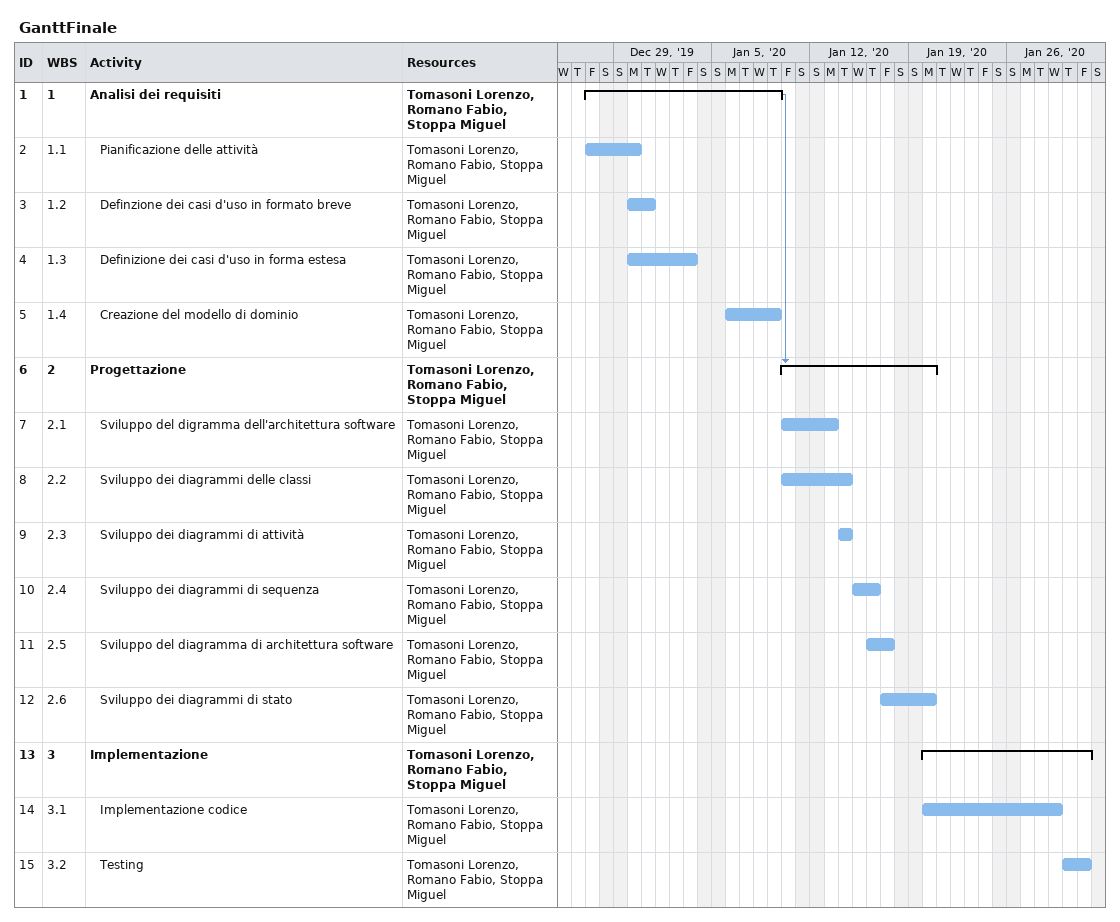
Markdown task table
GanttFinale

| ID | WBS | Task | Start | Finish | Predecessors | Resources |
|---|---|---|---|---|---|---|
| 1 | 1 | **Analisi dei requisiti** | 2019-12-27 | 2020-01-09 |  | Tomasoni Lorenzo, Romano Fabio, Stoppa Miguel |
| 2 | 1.1 | Pianificazione delle attività | 2019-12-27 | 2019-12-30 |  | Tomasoni Lorenzo, Romano Fabio, Stoppa Miguel |
| 3 | 1.2 | Definzione dei casi d'uso in formato breve | 2019-12-30 | 2019-12-31 |  | Tomasoni Lorenzo, Romano Fabio, Stoppa Miguel |
| 4 | 1.3 | Definizione dei casi d'uso in forma estesa | 2019-12-30 | 2020-01-03 |  | Tomasoni Lorenzo, Romano Fabio, Stoppa Miguel |
| 5 | 1.4 | Creazione del modello di dominio | 2020-01-06 | 2020-01-09 |  | Tomasoni Lorenzo, Romano Fabio, Stoppa Miguel |
| 6 | 2 | **Progettazione** | 2020-01-10 | 2020-01-20 | 1 | Tomasoni Lorenzo, Romano Fabio, Stoppa Miguel |
| 7 | 2.1 | Sviluppo del digramma dell'architettura software | 2020-01-10 | 2020-01-13 |  | Tomasoni Lorenzo, Romano Fabio, Stoppa Miguel |
| 8 | 2.2 | Sviluppo dei diagrammi delle classi | 2020-01-10 | 2020-01-14 |  | Tomasoni Lorenzo, Romano Fabio, Stoppa Miguel |
| 9 | 2.3 | Sviluppo dei diagrammi di attività | 2020-01-14 | 2020-01-14 |  | Tomasoni Lorenzo, Romano Fabio, Stoppa Miguel |
| 10 | 2.4 | Sviluppo dei diagrammi di sequenza | 2020-01-15 | 2020-01-16 |  | Tomasoni Lorenzo, Romano Fabio, Stoppa Miguel |
| 11 | 2.5 | Sviluppo del diagramma di architettura software | 2020-01-16 | 2020-01-17 |  | Tomasoni Lorenzo, Romano Fabio, Stoppa Miguel |
| 12 | 2.6 | Sviluppo dei diagrammi di stato | 2020-01-17 | 2020-01-20 |  | Tomasoni Lorenzo, Romano Fabio, Stoppa Miguel |
| 13 | 3 | **Implementazione** | 2020-01-20 | 2020-01-31 |  | Tomasoni Lorenzo, Romano Fabio, Stoppa Miguel |
| 14 | 3.1 | Implementazione codice | 2020-01-20 | 2020-01-29 |  | Tomasoni Lorenzo, Romano Fabio, Stoppa Miguel |
| 15 | 3.2 | Testing | 2020-01-30 | 2020-01-31 |  | Tomasoni Lorenzo, Romano Fabio, Stoppa Miguel |
